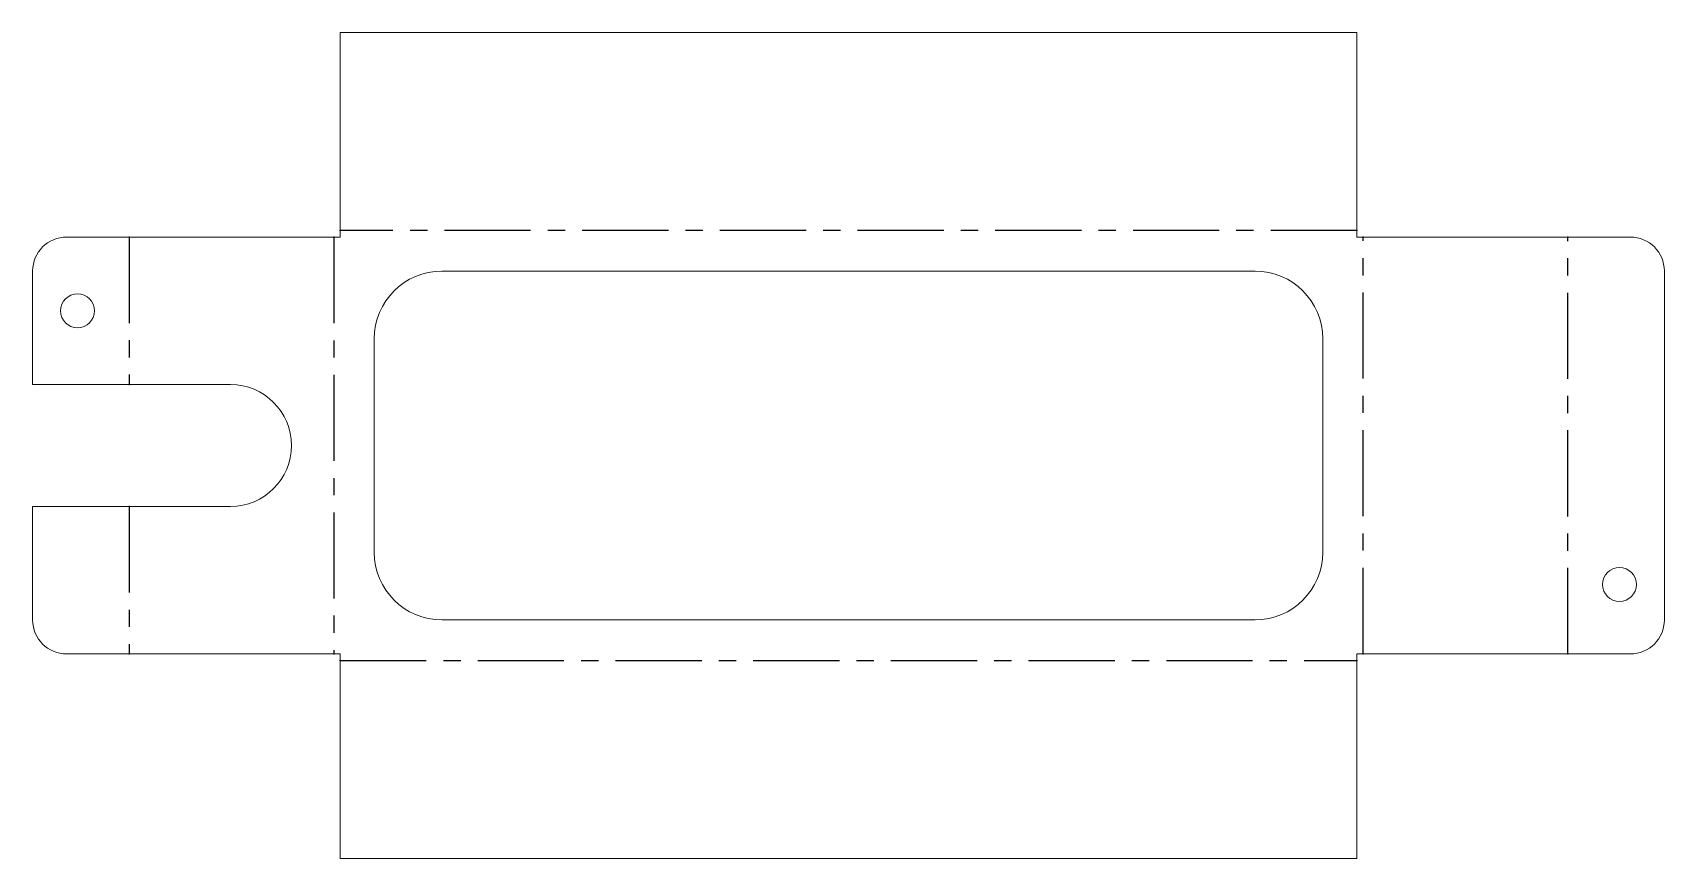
# Model space of a CAD drawing. Header units: millimetres. Extents: x -195 to 45, y -30 to 92.
import ezdxf

# ---------------------------------------------------------------- set-up
doc = ezdxf.new("R2010")
doc.units = ezdxf.units.MM
doc.header["$PDSIZE"] = -1
doc.linetypes.add('CENTERX2', pattern=[20.32, 12.7, -2.54, 2.54, -2.54])

msp = doc.modelspace()

# ---------------------------------------------------------------- linework, layer by layer
at = {"color": 7, "linetype": 'Continuous', "lineweight": 15}
for p, q in [((-150.03, 61.53), (-150.03, 91.71)), ((-150.03, 91.71), (0.03, 91.71)), ((0.03, 91.71), (0.03, 63.44)), ((0.03, 63.44), (0, 61.5)), ((-190.41, 61.53), (-151.94, 61.53)), ((-151.94, 61.53), (-150, 61.5)), ((-150.03, 61.53), (-150, 61.5)), ((0.03, 61.53), (0, 61.5)), ((0.03, 61.53), (40.41, 61.53)), ((-195.41, 39.75), (-195.41, 56.53)), ((-15, 56.5), (-135, 56.5)), ((45.41, 56.53), (45.41, 4.97)), ((-145, 46.5), (-145, 15)), ((-5, 15), (-5, 46.5)), ((-166.21, 39.75), (-195.41, 39.75)), ((-195.41, 4.97), (-195.41, 21.75)), ((-195.41, 21.75), (-166.21, 21.75)), ((-135, 5), (-15, 5)), ((-150.03, -1.94), (-150, 0)), ((-150.03, -0.03), (-150, 0)), ((1.94, -0.03), (0, 0)), ((0.03, -0.03), (0, 0)), ((-150.03, -0.03), (-190.41, -0.03)), ((-150.03, -30.21), (-150.03, -1.94)), ((0.03, -0.03), (0.03, -30.21)), ((40.41, -0.03), (1.94, -0.03)), ((0.03, -30.21), (-150.03, -30.21))]:
    msp.add_line(p, q, dxfattribs=at)
at = {"color": 7, "linetype": 'CENTERX2'}
for p, q in [((-181.18, 61.53), (-181.18, 39.75)), ((-150.97, 61.51), (-150.97, -0.03)), ((0.01, 62.47), (-150.03, 62.47)), ((0.97, -0.01), (0.97, 61.53)), ((31.18, -0.03), (31.18, 61.53)), ((-181.18, 21.75), (-181.18, -0.03)), ((-150.01, -0.97), (0.03, -0.97))]:
    msp.add_line(p, q, dxfattribs=at)
at = {"color": 7, "linetype": 'Continuous', "lineweight": 15}
for centre in [(-188.78, 50.64), (38.78, 10.24)]:
    msp.add_circle(centre, 2.5, dxfattribs=at)
for centre, radius, start, end in [((-190.41, 56.53), 5, 90, 180), ((40.41, 56.53), 5, 0, 90), ((-135, 46.5), 10, 90, 180), ((-15, 46.5), 10, 0, 90), ((-166.21, 30.75), 9, 270, 90), ((-135, 15), 10, 180, 270), ((-15, 15), 10, 270, 0), ((-190.41, 4.97), 5, 180, 270), ((40.41, 4.97), 5, 270, 0)]:
    msp.add_arc(centre, radius, start, end, dxfattribs=at)
at = {"color": 7, "linetype": 'Continuous'}
for p in [(-181.18, 61.53), (-150.97, 61.51), (-150.03, 62.47), (0.01, 62.47), (0.97, 61.53), (31.18, 61.53), (-181.18, 39.75), (-181.18, 21.75), (-181.18, -0.03), (-150.97, -0.03), (-150.01, -0.97), (0.03, -0.97), (0.97, -0.01), (31.18, -0.03)]:
    msp.add_point(p, dxfattribs=at)

doc.saveas('drawing.dxf')
